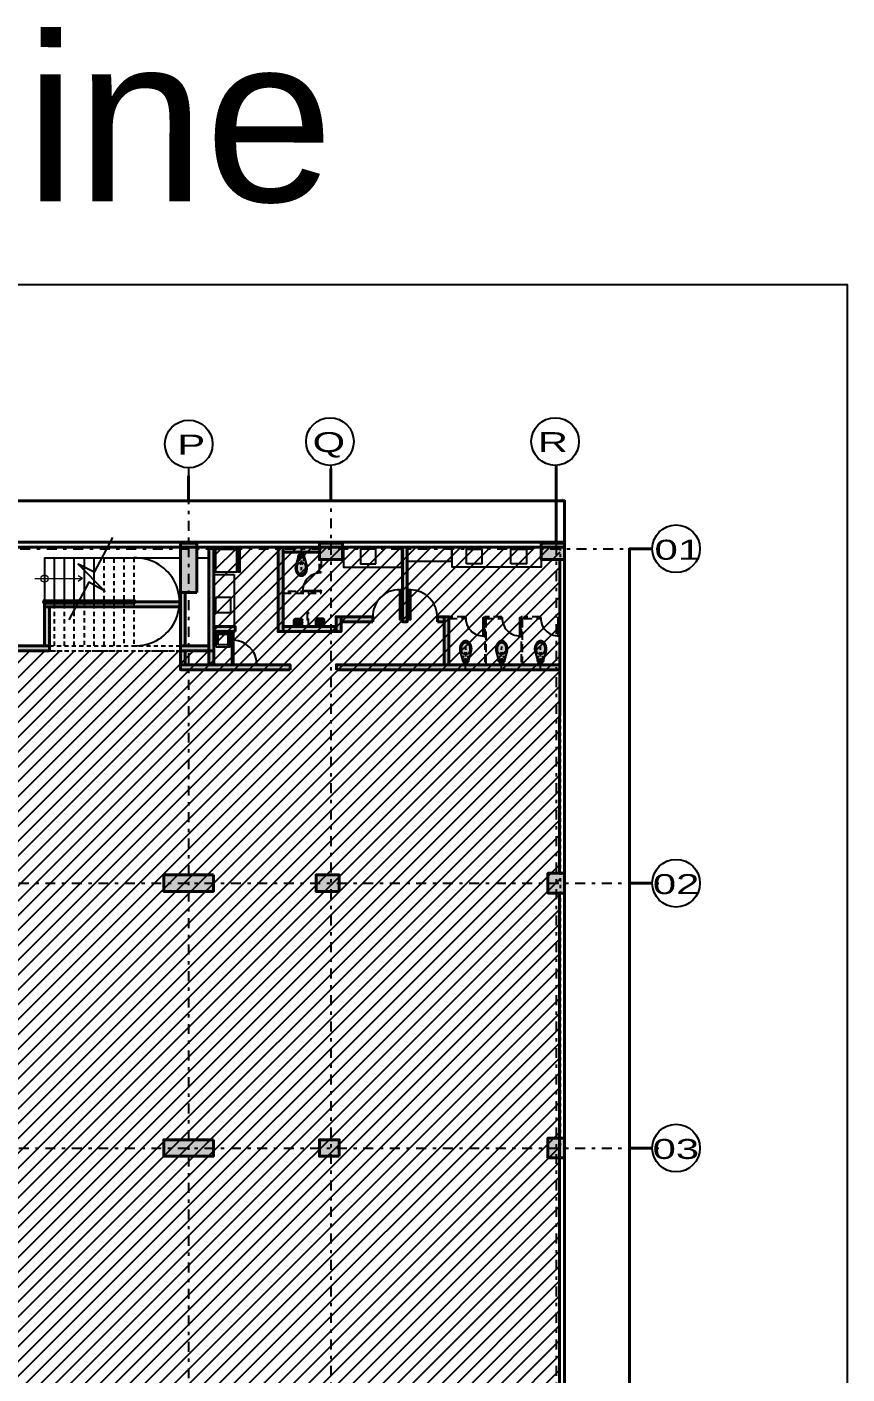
# Model space of a CAD drawing. Header units: millimetres. Extents: x 3781 to 4924, y 1639 to 1721.
# Drawn here: x 3922.74 to 3947.5, y 1679.48 to 1720.17 of the extents above; entities that cross this region are included whole.
import ezdxf
from ezdxf.enums import TextEntityAlignment as Align

# ---------------------------------------------------------------- set-up
doc = ezdxf.new("R2010")
doc.units = ezdxf.units.MM
for name, pattern in [('CENTER', [0.7, 0.3, -0.2, 0, -0.2]), ('DASHED2', [9.525, 6.35, -3.175]), ('HIDDEN', [0.375, 0.25, -0.125]), ('HIDDEN2', [0.1875, 0.125, -0.0625])]:
    doc.linetypes.add(name, pattern=pattern)
doc.layers.get('Defpoints').update_dxf_attribs({"color": 255})
doc.layers.add('-auxiliar', color=190, linetype='Continuous', plot=False)
for name, color, linetype in [('1amobla', 2, 'Continuous'), ('_ACHU3', 253, 'Continuous'), ('_ACHU5', 255, 'Continuous'), ('A-HATCH CONCRETO', 8, 'Continuous'), ('AMOBLAMIENTO', 1, 'Continuous'), ('AREA PARQUEO', 51, 'Continuous'), ('EJE-ESTRUCTURA', 1, 'CENTER'), ('HACHTCOLUMNA', 250, 'Continuous'), ('JCA_COTAS', 1, 'Continuous'), ('JCA_HATCH 254', 252, 'Continuous'), ('JCA_PROYECCIONES', 1, 'HIDDEN2'), ('JCA_TEXTO1', 2, 'Continuous'), ('JCA_TEXTO2', 3, 'Continuous'), ('LINEA-1', 1, 'Continuous'), ('MUEBLE', 1, 'Continuous'), ('PLO_CORONA', 1, 'Continuous'), ('PROYECCION', 1, 'DASHED2')]:
    doc.layers.add(name, color=color, linetype=linetype)
for name, color, linetype, lineweight in [('COTA', 1, 'Continuous', 25), ('Estructura', 6, 'Continuous', 40), ('Muro', 4, 'Continuous', 40), ('TEXTOS', 7, 'Continuous', 20), ('Vidrio', 2, 'Continuous', 30)]:
    doc.layers.add(name, color=color, linetype=linetype, lineweight=lineweight)
doc.styles.add('ROMAN', font='ROMANS', dxfattribs={"width": 1.2})
doc.styles.add('ROMANS', font='arial.ttf', dxfattribs={"width": 0.7})
doc.styles.get("Standard").update_dxf_attribs({"font": 'arial.ttf'})
doc.styles.add('style2', font='arial.ttf', dxfattribs={"width": 1.5})
doc.dimstyles.new('1-10', dxfattribs={"dimscale": 10, "dimtxt": 0.0037, "dimasz": 0.001, "dimexe": 0.0018, "dimexo": 0.0018, "dimgap": 0.0005, "dimtad": 1, "dimzin": 4, "dimdsep": 46, "dimtxsty": 'ROMANS', "dimblk": 'ARCHTICK', "dimcen": 0.003, "dimdle": 0.0015, "dimclrd": 1, "dimclre": 1, "dimclrt": 4, "dimadec": 0, "dimazin": 0, "dimtfac": 1, "dimtix": 1, "dimtmove": 2, "dimatfit": 3, "dimldrblk": 'flecha', "dimfxl": 1, "dimtolj": 1, "dimtzin": 4, "dimarcsym": 0})

# ---------------------------------------------------------------- blocks, each defined once
blk = doc.blocks.new('P8P1P161')
at = {"layer": '_ACHU5'}
h = blk.add_hatch(color=256, dxfattribs=at)
h.dxf.hatch_style = 1
h.paths.add_polyline_path([(-0.13, 0), (0.13, 0), (0.13, -0.08), (-0.13, -0.08)])
h.paths.add_polyline_path([(-0.006, -0.064, 1), (0.006, -0.064, 1)], flags=16)
h.paths.add_polyline_path([(-0.13, -0.08), (0.13, -0.08), (0.13, -0.123, 0.414214), (0.1, -0.093), (-0.1, -0.093, 0.414214), (-0.13, -0.123)])
h.paths.add_polyline_path([(-0.1, -0.093), (0.1, -0.093, -0.414214), (0.13, -0.123), (0.13, -0.19, -0.414214), (0.08, -0.24), (-0.08, -0.24, -0.414214), (-0.13, -0.19), (-0.13, -0.123, -0.414214)])
h.paths.add_polyline_path([(-0.1, -0.101, 0.414214), (-0.115, -0.116), (-0.115, -0.183, 0.414214), (-0.08, -0.218), (0.08, -0.218, 0.414214), (0.115, -0.183), (0.115, -0.116, 0.414214), (0.1, -0.101)], flags=16)
h.paths.add_polyline_path([(-0.024, -0.114), (-0.024, -0.13), (-0.016, -0.13), (-0.016, -0.114)], flags=0)
h.paths.add_polyline_path([(-0.004, -0.114), (-0.004, -0.13), (0.004, -0.13), (0.004, -0.114)], flags=0)
h.paths.add_polyline_path([(0.016, -0.114), (0.016, -0.13), (0.024, -0.13), (0.024, -0.114)], flags=0)
h.paths.add_polyline_path([(-0.115, -0.116, -0.414214), (-0.1, -0.101), (0.1, -0.101, -0.414214), (0.115, -0.116), (0.115, -0.183, -0.414214), (0.08, -0.218), (-0.08, -0.218, -0.414214), (-0.115, -0.183)], flags=0)
h = blk.add_hatch(color=256, dxfattribs=at)
h.dxf.hatch_style = 1
h.paths.add_polyline_path([(-0.115, -0.116), (-0.115, -0.183, 0.414214), (-0.08, -0.218), (0.08, -0.218, 0.414214), (0.115, -0.183), (0.115, -0.116, 0.414214), (0.1, -0.101), (-0.1, -0.101, 0.414214)])
h.paths.add_polyline_path([(0.024, -0.13), (0.016, -0.13), (0.016, -0.114), (0.024, -0.114)], flags=16)
h.paths.add_polyline_path([(0.004, -0.13), (-0.004, -0.13), (-0.004, -0.114), (0.004, -0.114)], flags=16)
h.paths.add_polyline_path([(-0.016, -0.13), (-0.024, -0.13), (-0.024, -0.114), (-0.016, -0.114)], flags=16)
for p, q in [((-0.13, 0), (0.13, 0)), ((-0.13, 0), (-0.13, -0.123)), ((0.13, 0), (0.13, -0.123)), ((-0.13, -0.123), (-0.13, -0.19)), ((-0.115, -0.116), (-0.115, -0.183)), ((-0.1, -0.093), (0.1, -0.093)), ((-0.1, -0.101), (0.1, -0.101)), ((-0.08, -0.218), (0.08, -0.218)), ((-0.08, -0.24), (0.08, -0.24)), ((-0.024, -0.13), (-0.024, -0.114)), ((-0.024, -0.114), (-0.016, -0.114)), ((-0.016, -0.13), (-0.024, -0.13)), ((-0.016, -0.114), (-0.016, -0.13)), ((-0.004, -0.114), (0.004, -0.114)), ((-0.004, -0.13), (-0.004, -0.114)), ((0.004, -0.13), (-0.004, -0.13)), ((0.004, -0.114), (0.004, -0.13)), ((0.016, -0.13), (0.016, -0.114)), ((0.016, -0.114), (0.024, -0.114)), ((0.024, -0.13), (0.016, -0.13)), ((0.024, -0.114), (0.024, -0.13)), ((0.115, -0.116), (0.115, -0.183)), ((0.13, -0.123), (0.13, -0.19))]:
    blk.add_line(p, q)
blk.add_circle((0, -0.064), 0.00632)
for centre, radius, start, end in [((-0.1, -0.123), 0.03, 90, 180), ((-0.08, -0.19), 0.05, 180, 270), ((-0.1, -0.116), 0.0149, 90, 180), ((-0.08, -0.183), 0.0349, 180, 270), ((0.08, -0.183), 0.0349, 270, 0), ((0.08, -0.19), 0.05, 270, 0), ((0.1, -0.123), 0.03, 0, 90), ((0.1, -0.116), 0.0149, 0, 90)]:
    blk.add_arc(centre, radius, start, end)
at = {"style": 'ROMAN', "width": 1.2}
for tag, flags, p in [('CODIN', 3, (0.018, -0.647)), ('CODIN0', 1, (-0.032, -0.975))]:
    blk.add_attdef(tag, text='', height=0.21, dxfattribs=dict(at, flags=flags)).set_placement(p, align=Align.MIDDLE)
blk = doc.blocks.new('_ArchTick')
at = {"color": 0, "linetype": 'ByBlock', "const_width": 0.15}
blk.add_lwpolyline([(-0.5, -0.5), (0.5, 0.5)], dxfattribs=at)
blk = doc.blocks.new('*D35')
at = {"layer": 'Defpoints', "color": 0, "transparency": 16777216}
for p in [(-49.604, -6656.351), (-49.604, -6657.624), (-49.354, -6657.624)]:
    blk.add_point(p, dxfattribs=at)
at = {"layer": 'JCA_COTAS', "color": 1, "lineweight": -2, "transparency": 16777216}
for p, q in [((-49.339, -6656.351), (-49.619, -6656.351)), ((-49.604, -6657.606), (-49.604, -6656.333)), ((-49.354, -6657.606), (-49.354, -6656.333))]:
    blk.add_line(p, q, dxfattribs=at)
at = {"layer": 'JCA_COTAS', "color": 1, "lineweight": -2, "transparency": 16777216, "xscale": 0.01, "yscale": 0.01, "zscale": 0.01, "rotation": 180}
blk.add_blockref('_ArchTick', (-49.604, -6656.351), dxfattribs=at)
at = {"layer": 'JCA_COTAS', "color": 1, "lineweight": -2, "transparency": 16777216, "xscale": 0.01, "yscale": 0.01, "zscale": 0.01}
blk.add_blockref('_ArchTick', (-49.354, -6656.351), dxfattribs=at)
at = {"layer": 'JCA_COTAS', "color": 4, "transparency": 16777216, "insert": (-49.434, -6656.308), "char_height": 0.037, "attachment_point": 5, "style": 'ROMANS'}
blk.add_mtext('\\A1;.25', dxfattribs=at)
blk = doc.blocks.new('flecha')
at = {"layer": '_ACHU3', "linetype": 'Continuous', "lineweight": 0}
h = blk.add_hatch(color=255, dxfattribs=at)
h.dxf.hatch_style = 1
h.paths.add_polyline_path([(0, 0), (2.4, 0.4), (2.4, 0), (4, 0), (4, 0), (2.4, 0), (2.4, -0.4)])
at = {"layer": '_ACHU3', "linetype": 'Continuous', "lineweight": 0, "flags": 128}
blk.add_lwpolyline([(0, 0), (2.4, 0.4), (2.4, 0), (2.4, 0), (4, 0), (4, 0), (2.4, 0), (2.4, -0.4), (0, 0)], dxfattribs=at)
blk = doc.blocks.new('*D36')
at = {"layer": 'Defpoints', "color": 0, "transparency": 16777216}
for p in [(-46.702, -6657.799), (-47.386, -6667.899), (-46.702, -6667.899)]:
    blk.add_point(p, dxfattribs=at)
at = {"layer": 'JCA_COTAS', "color": 1, "lineweight": -2, "transparency": 16777216}
for p, q in [((-46.72, -6657.799), (-47.404, -6657.799)), ((-47.386, -6657.784), (-47.386, -6667.914)), ((-46.72, -6667.899), (-47.404, -6667.899))]:
    blk.add_line(p, q, dxfattribs=at)
at = {"layer": 'JCA_COTAS', "color": 1, "lineweight": -2, "transparency": 16777216, "xscale": 0.01, "yscale": 0.01, "zscale": 0.01}
for p, rotation in [((-47.386, -6657.799), 90), ((-47.386, -6667.899), 270)]:
    blk.add_blockref('_ArchTick', p, dxfattribs=dict(at, rotation=rotation))
at = {"layer": 'JCA_COTAS', "color": 4, "transparency": 16777216, "insert": (-47.41, -6662.849), "char_height": 0.037, "attachment_point": 5, "rotation": 90, "style": 'ROMANS'}
blk.add_mtext('\\A1;10.10', dxfattribs=at)
blk = doc.blocks.new('*D37')
at = {"layer": 'Defpoints', "color": 0, "transparency": 16777216}
for p in [(-46.702, -6667.899), (-47.386, -6675.899), (-46.702, -6675.899)]:
    blk.add_point(p, dxfattribs=at)
at = {"layer": 'JCA_COTAS', "color": 1, "lineweight": -2, "transparency": 16777216}
for p, q in [((-46.72, -6667.899), (-47.404, -6667.899)), ((-47.386, -6667.884), (-47.386, -6675.914)), ((-46.72, -6675.899), (-47.404, -6675.899))]:
    blk.add_line(p, q, dxfattribs=at)
at = {"layer": 'JCA_COTAS', "color": 1, "lineweight": -2, "transparency": 16777216, "xscale": 0.01, "yscale": 0.01, "zscale": 0.01}
for p, rotation in [((-47.386, -6667.899), 90), ((-47.386, -6675.899), 270)]:
    blk.add_blockref('_ArchTick', p, dxfattribs=dict(at, rotation=rotation))
at = {"layer": 'JCA_COTAS', "color": 4, "transparency": 16777216, "insert": (-47.41, -6671.899), "char_height": 0.037, "attachment_point": 5, "rotation": 90, "style": 'ROMANS'}
blk.add_mtext('\\A1;8.00', dxfattribs=at)
blk = doc.blocks.new('*D38')
at = {"layer": 'Defpoints', "color": 0, "transparency": 16777216}
for p in [(-46.702, -6675.899), (-47.386, -6685.999), (-46.702, -6685.999)]:
    blk.add_point(p, dxfattribs=at)
at = {"layer": 'JCA_COTAS', "color": 1, "lineweight": -2, "transparency": 16777216}
for p, q in [((-46.72, -6675.899), (-47.404, -6675.899)), ((-47.386, -6675.884), (-47.386, -6686.014)), ((-46.72, -6685.999), (-47.404, -6685.999))]:
    blk.add_line(p, q, dxfattribs=at)
at = {"layer": 'JCA_COTAS', "color": 1, "lineweight": -2, "transparency": 16777216, "xscale": 0.01, "yscale": 0.01, "zscale": 0.01}
for p, rotation in [((-47.386, -6675.899), 90), ((-47.386, -6685.999), 270)]:
    blk.add_blockref('_ArchTick', p, dxfattribs=dict(at, rotation=rotation))
at = {"layer": 'JCA_COTAS', "color": 4, "transparency": 16777216, "insert": (-47.41, -6680.949), "char_height": 0.037, "attachment_point": 5, "rotation": 90, "style": 'ROMANS'}
blk.add_mtext('\\A1;10.10', dxfattribs=at)
blk = doc.blocks.new('*D45')
at = {"layer": 'Defpoints', "color": 0, "transparency": 16777216}
for p in [(-68.2, -6655.579), (-60.702, -6655.579), (-60.702, -6656.351)]:
    blk.add_point(p, dxfattribs=at)
at = {"layer": 'JCA_COTAS', "color": 1, "lineweight": -2, "transparency": 16777216}
for p, q in [((-68.2, -6655.597), (-68.2, -6656.369)), ((-60.702, -6655.597), (-60.702, -6656.369)), ((-68.215, -6656.351), (-60.687, -6656.351))]:
    blk.add_line(p, q, dxfattribs=at)
at = {"layer": 'JCA_COTAS', "color": 1, "lineweight": -2, "transparency": 16777216, "xscale": 0.01, "yscale": 0.01, "zscale": 0.01, "rotation": 180}
blk.add_blockref('_ArchTick', (-68.2, -6656.351), dxfattribs=at)
at = {"layer": 'JCA_COTAS', "color": 1, "lineweight": -2, "transparency": 16777216, "xscale": 0.01, "yscale": 0.01, "zscale": 0.01}
blk.add_blockref('_ArchTick', (-60.702, -6656.351), dxfattribs=at)
at = {"layer": 'JCA_COTAS', "color": 4, "transparency": 16777216, "insert": (-64.451, -6656.327), "char_height": 0.037, "attachment_point": 5, "style": 'ROMANS'}
blk.add_mtext('\\A1;7.50', dxfattribs=at)
blk = doc.blocks.new('*D48')
at = {"layer": 'Defpoints', "color": 0, "transparency": 16777216}
for p in [(-56.404, -6655.354), (-60.702, -6655.579), (-60.702, -6656.351)]:
    blk.add_point(p, dxfattribs=at)
at = {"layer": 'JCA_COTAS', "color": 1, "lineweight": -2, "transparency": 16777216}
for p, q in [((-56.404, -6655.372), (-56.404, -6656.369)), ((-60.702, -6655.597), (-60.702, -6656.369)), ((-56.389, -6656.351), (-60.717, -6656.351))]:
    blk.add_line(p, q, dxfattribs=at)
at = {"layer": 'JCA_COTAS', "color": 1, "lineweight": -2, "transparency": 16777216, "xscale": 0.01, "yscale": 0.01, "zscale": 0.01, "rotation": 180}
blk.add_blockref('_ArchTick', (-60.702, -6656.351), dxfattribs=at)
at = {"layer": 'JCA_COTAS', "color": 1, "lineweight": -2, "transparency": 16777216, "xscale": 0.01, "yscale": 0.01, "zscale": 0.01}
blk.add_blockref('_ArchTick', (-56.404, -6656.351), dxfattribs=at)
at = {"layer": 'JCA_COTAS', "color": 4, "transparency": 16777216, "insert": (-58.553, -6656.327), "char_height": 0.037, "attachment_point": 5, "style": 'ROMANS'}
blk.add_mtext('\\A1;4.30', dxfattribs=at)
blk = doc.blocks.new('*D49')
at = {"layer": 'Defpoints', "color": 0, "transparency": 16777216}
for p in [(-56.404, -6655.354), (-49.604, -6655.279), (-49.604, -6656.351)]:
    blk.add_point(p, dxfattribs=at)
at = {"layer": 'JCA_COTAS', "color": 1, "lineweight": -2, "transparency": 16777216}
for p, q in [((-56.404, -6655.372), (-56.404, -6656.369)), ((-49.604, -6655.297), (-49.604, -6656.369)), ((-56.419, -6656.351), (-49.589, -6656.351))]:
    blk.add_line(p, q, dxfattribs=at)
at = {"layer": 'JCA_COTAS', "color": 1, "lineweight": -2, "transparency": 16777216, "xscale": 0.01, "yscale": 0.01, "zscale": 0.01, "rotation": 180}
blk.add_blockref('_ArchTick', (-56.404, -6656.351), dxfattribs=at)
at = {"layer": 'JCA_COTAS', "color": 1, "lineweight": -2, "transparency": 16777216, "xscale": 0.01, "yscale": 0.01, "zscale": 0.01}
blk.add_blockref('_ArchTick', (-49.604, -6656.351), dxfattribs=at)
at = {"layer": 'JCA_COTAS', "color": 4, "transparency": 16777216, "insert": (-53.004, -6656.327), "char_height": 0.037, "attachment_point": 5, "style": 'ROMANS'}
blk.add_mtext('\\A1;6.80', dxfattribs=at)
blk = doc.blocks.new('PUERTA BAÑOS')
at = {"layer": 'AMOBLAMIENTO'}
h = blk.add_hatch(color=255, dxfattribs=at)
edge = h.paths.add_edge_path()
edge.add_line((-0.008, 0.002), (-0.008, -0.628))
edge.add_arc((-0.013, -0.628), 0.005, -90, 0, ccw=False)
edge.add_line((-0.013, -0.633), (-0.033, -0.633))
edge.add_arc((-0.033, -0.628), 0.005, 180, 270, ccw=False)
edge.add_line((-0.038, -0.628), (-0.038, -0.003))
edge.add_arc((-0.032, -0.003), 0.005, 90, 180, ccw=False)
edge.add_line((-0.033, 0.002), (-0.008, 0.002))
for p, q in [((0, 0), (-0.005, 0)), ((0, -0.06), (0, 0)), ((-0.03, -0.005), (-0.03, -0.02)), ((-0.005, 0), (-0.025, 0)), ((-0.025, -0.025), (-0.005, -0.025)), ((-0.005, -0.025), (-0.005, 0)), ((-0.005, 0), (-0.005, -0.06)), ((-0.005, -0.06), (0, -0.06))]:
    blk.add_line(p, q, dxfattribs=at)
blk.add_lwpolyline([(-0.008, 0.002), (-0.008, -0.628, -0.414214), (-0.013, -0.633), (-0.033, -0.633, -0.414214), (-0.038, -0.628), (-0.038, -0.003, -0.414214), (-0.033, 0.002)], format="xyb", close=True, dxfattribs=at)
blk.add_circle((-0.022, -0.013), 0.0025, dxfattribs=at)
at = {"layer": 'AMOBLAMIENTO', "ltscale": 0.1}
blk.add_arc((-0.034, -0.026), 0.607, 177.5483, 270.1437, dxfattribs=at)
at = {"layer": 'AMOBLAMIENTO'}
for centre, start, end in [((-0.025, -0.005), 90, 180), ((-0.025, -0.02), 180, 270)]:
    blk.add_arc(centre, 0.005, start, end, dxfattribs=at)
blk = doc.blocks.new('INODORO')
at = {"layer": 'AMOBLAMIENTO'}
h = blk.add_hatch(color=255, dxfattribs=at)
edge = h.paths.add_edge_path()
edge.add_line((0.167, 0.387), (0.084, 0.101))
edge.add_arc((0.017, 0.12), 0.07, 270, 344.6419, ccw=False)
edge.add_line((0.017, 0.05), (-0.017, 0.05))
edge.add_arc((-0.017, 0.12), 0.07, 195.3581, 270, ccw=False)
edge.add_line((-0.084, 0.101), (-0.167, 0.387))
edge.add_arc((0.145, 0.478), 0.325, 180, 196.1845, ccw=False)
edge.add_arc((0.145, 0.478), 0.325, 162.8824, 180, ccw=False)
edge.add_arc((0.074, 0.5), 0.25, 143.3684, 162.8824, ccw=False)
edge.add_arc((0.029, 0.533), 0.194, 119.122, 143.3684, ccw=False)
edge.add_arc((0, 0.584), 0.136, 90, 119.122, ccw=False)
edge.add_arc((0, 0.584), 0.136, 60.878, 90, ccw=False)
edge.add_arc((-0.029, 0.533), 0.194, 36.6316, 60.878, ccw=False)
edge.add_arc((-0.074, 0.5), 0.25, 17.1176, 36.6316, ccw=False)
edge.add_arc((-0.145, 0.478), 0.325, 0, 17.1176, ccw=False)
edge.add_arc((-0.145, 0.478), 0.325, 343.8155, 360, ccw=False)
blk.add_hatch(color=255, dxfattribs=at).paths.add_polyline_path([(0.025, 0.05), (-0.025, 0.05), (-0.025, 0), (0.025, 0)])
at = {"layer": 'AMOBLAMIENTO', "extrusion": (-1.55665e-06, -4.47371e-06, 1)}
for p, q in [((0.103, 0.17, 13.502), (-0.103, 0.17, 13.502)), ((-0.024, 0.164, 13.502), (-0.101, 0.164, 13.502)), ((-0.051, 0.24, 13.502), (-0.089, 0.24, 13.502)), ((-0.07, 0.221, 13.502), (-0.07, 0.259, 13.502)), ((0.101, 0.164, 13.502), (0.024, 0.164, 13.502)), ((0.051, 0.24, 13.502), (0.089, 0.24, 13.502)), ((0.07, 0.221, 13.502), (0.07, 0.259, 13.502))]:
    blk.add_line(p, q, dxfattribs=at)
at = {"layer": 'AMOBLAMIENTO', "extrusion": (-1.55665e-06, -4.47371e-06, 1), "elevation": 13.502, "flags": 128}
for points in [[(0.167, 0.387), (0.084, 0.101, -0.016701), (0.083, 0.097, -0.022806), (0.08, 0.091, -0.021821), (0.078, 0.086, -0.034751), (0.072, 0.078, -0.036571), (0.065, 0.07, -0.043988), (0.056, 0.062, -0.052185), (0.043, 0.055, -0.082496), (0.021, 0.05, -0.014668), (0.017, 0.05), (-0.017, 0.05, -0.083909), (-0.04, 0.054, -0.098699), (-0.063, 0.068, -0.082496), (-0.078, 0.086, -0.052185), (-0.083, 0.099, -0.009147), (-0.084, 0.101), (-0.167, 0.387, -0.038438), (-0.177, 0.436, -0.03221), (-0.18, 0.478, -0.004356), (-0.18, 0.484, -0.034754), (-0.176, 0.528, -0.021818), (-0.17, 0.556, -0.013779), (-0.166, 0.573, -0.009024), (-0.163, 0.582, -0.022804), (-0.154, 0.603, -0.021821), (-0.144, 0.623, -0.031515), (-0.127, 0.649, -0.003233), (-0.126, 0.651, -0.036571), (-0.107, 0.672, -0.043988), (-0.081, 0.694, -0.02205), (-0.066, 0.703, -0.030103), (-0.051, 0.71, -0.082496), (-0.008, 0.72, -0.014666), (0, 0.72, -0.083908), (0.045, 0.712, -0.043384), (0.066, 0.703, -0.055079), (0.101, 0.678, -0.050815), (0.127, 0.649, -0.03155), (0.144, 0.623, -0.052186), (0.165, 0.575, -0.001468), (0.166, 0.573, -0.042516), (0.177, 0.52, -0.03221), (0.18, 0.478, -0.004357), (0.18, 0.472, -0.034752), (0.176, 0.427, -0.02182), (0.17, 0.4, -0.009707), (0.167, 0.387)], [(0, 0.67, 0.014666), (-0.005, 0.67, 0.082496), (-0.032, 0.664, 0.044795), (-0.046, 0.657, 0.007375), (-0.05, 0.654, 0.043988), (-0.07, 0.638, 0.036571), (-0.084, 0.621, 0.018877), (-0.091, 0.612, 0.015864), (-0.098, 0.601, 0.021821), (-0.106, 0.584, 0.022804), (-0.114, 0.566, 0.01791), (-0.118, 0.551, 0.004894), (-0.12, 0.545, 0.021818), (-0.125, 0.52, 0.034754), (-0.128, 0.478, 0.004356), (-0.129, 0.472, 0.03221), (-0.126, 0.434, 0.03362), (-0.118, 0.394, 0.010353), (-0.116, 0.385, 0.008488), (-0.113, 0.378)], [(0.113, 0.378, 0.000935), (0.114, 0.379, 0.017908), (0.118, 0.394, 0.004894), (0.12, 0.399, 0.02182), (0.125, 0.425, 0.034752), (0.129, 0.467, 0.004357), (0.129, 0.472, 0.03221), (0.126, 0.511, 0.033619), (0.118, 0.551, 0.010353), (0.116, 0.56, 0.052186), (0.098, 0.601, 0.015899), (0.091, 0.612, 0.066511), (0.065, 0.642, 0.040373), (0.046, 0.657, 0.058094), (0.028, 0.665, 0.083908), (0, 0.67)]]:
    blk.add_lwpolyline(points, format="xyb", dxfattribs=at)
at = {"layer": 'AMOBLAMIENTO', "linetype": 'HIDDEN', "ltscale": 0.25, "extrusion": (-1.55665e-06, -4.47371e-06, 1), "elevation": 13.502}
for points in [[(0, -0.15), (0, 0.72)], [(-0.12, 0.12), (0.12, 0.12)]]:
    blk.add_lwpolyline(points, dxfattribs=at)
at = {"layer": 'AMOBLAMIENTO', "extrusion": (-1.55665e-06, -4.47371e-06, 1), "elevation": 13.502}
blk.add_lwpolyline([(0.025, 0.05), (-0.025, 0.05), (-0.025, 0), (0.025, 0)], close=True, dxfattribs=at)
at = {"layer": 'AMOBLAMIENTO', "extrusion": (-1.55665e-06, -4.47371e-06, 1)}
for major_axis, start_param, end_param in [((0.121, -0.042), 3.962815, 6.131668), ((0.0863, -0.03), 4.528683, 5.5658)]:
    blk.add_ellipse((0, 0.438, 13.502), major_axis=major_axis, ratio=1, start_param=start_param, end_param=end_param, dxfattribs=at)
for centre, major_axis in [((-0.07, 0.24, 13.502), (0.00567, -0.00197)), ((0, 0.12, 13.502), (0.0472, -0.0164)), ((0, 0.12, 13.502), (0.0425, -0.0148)), ((0, 0.12, 13.502), (0.0331, -0.0115)), ((0.07, 0.24, 13.502), (0.00567, -0.00197))]:
    blk.add_ellipse(centre, major_axis=major_axis, ratio=1, dxfattribs=at)
blk = doc.blocks.new('estructura etapa 3')
at = {"layer": 'HACHTCOLUMNA'}
h = blk.add_hatch(color=256, dxfattribs=at)
h.paths.add_polyline_path([(-91.651, -6658.124), (-91.651, -6657.624), (-92.35, -6657.624), (-92.35, -6658.124)])
h.paths.add_polyline_path([(-49.354, -6658.124), (-49.354, -6657.624), (-50.055, -6657.624), (-50.055, -6658.124)])
h.paths.add_polyline_path([(-56.053, -6658.124), (-56.053, -6657.624), (-56.753, -6657.624), (-56.753, -6658.124)])
h.paths.add_polyline_path([(-76.45, -6659.124), (-76.95, -6659.124), (-76.95, -6657.624), (-76.45, -6657.624)])
h.paths.add_polyline_path([(-83.95, -6659.124), (-84.45, -6659.124), (-84.45, -6657.624), (-83.95, -6657.624)])
h.paths.add_polyline_path([(-60.452, -6659.124), (-60.952, -6659.124), (-60.952, -6657.624), (-60.452, -6657.624)])
h.paths.add_polyline_path([(-67.95, -6659.124), (-68.45, -6659.124), (-68.45, -6657.624), (-67.95, -6657.624)])
h.paths.add_polyline_path([(-91.85, -6668.199), (-91.851, -6667.599), (-92.35, -6667.599), (-92.349, -6668.199)])
h.paths.add_polyline_path([(-49.354, -6668.199), (-49.354, -6667.599), (-49.854, -6667.599), (-49.854, -6668.199)])
h.paths.add_polyline_path([(-56.154, -6668.149), (-56.154, -6667.649), (-56.854, -6667.649), (-56.854, -6668.149)])
h.paths.add_polyline_path([(-59.952, -6667.649), (-59.952, -6668.149), (-61.452, -6668.149), (-61.452, -6667.649)])
h.paths.add_polyline_path([(-75.95, -6667.649), (-75.95, -6668.149), (-77.45, -6668.149), (-77.45, -6667.649)])
h.paths.add_polyline_path([(-68.95, -6667.649), (-68.95, -6668.149), (-67.45, -6668.149), (-67.45, -6667.649)])
h.paths.add_polyline_path([(-84.95, -6667.649), (-84.95, -6668.149), (-83.45, -6668.149), (-83.45, -6667.649)])
h.paths.add_polyline_path([(-91.85, -6676.199), (-91.85, -6675.599), (-92.349, -6675.599), (-92.349, -6676.199)])
h.paths.add_polyline_path([(-49.354, -6676.199), (-49.354, -6675.599), (-49.854, -6675.599), (-49.854, -6676.199)])
h.paths.add_polyline_path([(-56.154, -6676.149), (-56.154, -6675.649), (-56.754, -6675.649), (-56.754, -6676.149)])
h.paths.add_polyline_path([(-59.952, -6675.649), (-59.952, -6676.149), (-61.452, -6676.149), (-61.452, -6675.649)])
h.paths.add_polyline_path([(-75.95, -6675.649), (-75.95, -6676.149), (-77.45, -6676.149), (-77.45, -6675.649)])
h.paths.add_polyline_path([(-68.95, -6675.649), (-68.95, -6676.149), (-67.45, -6676.149), (-67.45, -6675.649)])
h.paths.add_polyline_path([(-84.95, -6675.649), (-84.95, -6676.149), (-83.45, -6676.149), (-83.45, -6675.649)])
h.paths.add_polyline_path([(-91.847, -6686.299), (-91.851, -6685.699), (-92.35, -6685.699), (-92.346, -6686.299)])
h.paths.add_polyline_path([(-49.354, -6686.299), (-49.354, -6685.699), (-49.854, -6685.699), (-49.854, -6686.299)])
h.paths.add_polyline_path([(-56.154, -6686.249), (-56.154, -6685.749), (-56.754, -6685.749), (-56.754, -6686.249)])
h.paths.add_polyline_path([(-59.952, -6685.749), (-59.952, -6686.249), (-61.452, -6686.249), (-61.452, -6685.749)])
h.paths.add_polyline_path([(-75.95, -6685.749), (-75.95, -6686.249), (-77.45, -6686.249), (-77.45, -6685.749)])
h.paths.add_polyline_path([(-68.95, -6685.749), (-68.95, -6686.249), (-67.45, -6686.249), (-67.45, -6685.749)])
h.paths.add_polyline_path([(-84.95, -6685.749), (-84.95, -6686.249), (-83.45, -6686.249), (-83.45, -6685.749)])
h.paths.add_polyline_path([(-49.353, -6694.294), (-49.354, -6693.699), (-49.855, -6693.699), (-49.854, -6694.294)])
h.paths.add_polyline_path([(-56.054, -6694.249), (-56.054, -6693.749), (-56.753, -6693.749), (-56.753, -6694.249)])
h.paths.add_polyline_path([(-91.651, -6694.249), (-91.651, -6693.749), (-92.35, -6693.749), (-92.35, -6694.249)])
h.paths.add_polyline_path([(-59.952, -6693.749), (-59.952, -6694.249), (-61.452, -6694.249), (-61.452, -6693.749)])
h.paths.add_polyline_path([(-75.95, -6693.749), (-75.95, -6694.249), (-77.45, -6694.249), (-77.45, -6693.749)])
h.paths.add_polyline_path([(-68.95, -6693.749), (-68.95, -6694.249), (-67.45, -6694.249), (-67.45, -6693.749)])
h.paths.add_polyline_path([(-84.95, -6693.749), (-84.95, -6694.249), (-83.45, -6694.249), (-83.45, -6693.749)])
h.paths.add_polyline_path([(-49.358, -6703.974), (-49.353, -6703.374), (-49.854, -6703.374), (-49.859, -6703.974)])
h.paths.add_polyline_path([(-56.054, -6703.924), (-56.054, -6703.424), (-56.753, -6703.424), (-56.753, -6703.924)])
h.paths.add_polyline_path([(-67.95, -6704.924), (-67.95, -6703.424), (-68.45, -6703.424), (-68.45, -6704.924)])
h.paths.add_polyline_path([(-91.651, -6703.924), (-91.651, -6703.424), (-92.35, -6703.424), (-92.35, -6703.924)])
h.paths.add_polyline_path([(-61.847, -6703.424), (-60.347, -6703.424), (-60.347, -6703.924), (-61.847, -6703.924)])
h.paths.add_polyline_path([(-83.95, -6704.924), (-83.95, -6703.424), (-84.45, -6703.424), (-84.45, -6704.924)])
h.paths.add_polyline_path([(-76.45, -6704.924), (-76.45, -6703.424), (-76.95, -6703.424), (-76.95, -6704.924)])
h.paths.add_polyline_path([(-49.354, -6711.949), (-49.354, -6711.449), (-50.054, -6711.449), (-50.054, -6711.949)])
h.paths.add_polyline_path([(-55.954, -6711.949), (-55.954, -6711.449), (-56.654, -6711.449), (-56.654, -6711.949)])
h.paths.add_polyline_path([(-91.65, -6711.949), (-91.65, -6711.449), (-92.35, -6711.449), (-92.35, -6711.949)])
h.paths.add_polyline_path([(-60.952, -6711.949), (-60.952, -6709.549), (-60.452, -6709.549), (-60.452, -6711.949)])
h.paths.add_polyline_path([(-68.45, -6709.549), (-68.45, -6711.949), (-67.95, -6711.949), (-67.95, -6709.549)])
h.paths.add_polyline_path([(-76.95, -6709.549), (-76.95, -6711.949), (-76.45, -6711.949), (-76.45, -6709.549)])
h.paths.add_polyline_path([(-83.95, -6709.549), (-83.95, -6711.949), (-84.45, -6711.949), (-84.45, -6709.549)])
at = {"layer": 'EJE-ESTRUCTURA'}
for p, q in [((-60.702, -6655.354), (-60.702, -6714.914)), ((-60.702, -6655.354), (-60.702, -6714.914)), ((-56.404, -6655.279), (-56.404, -6714.839)), ((-49.604, -6655.279), (-49.604, -6714.839)), ((-92.986, -6657.799), (-46.502, -6657.799)), ((-93.028, -6667.899), (-46.502, -6667.899)), ((-93.028, -6675.899), (-46.502, -6675.899))]:
    blk.add_line(p, q, dxfattribs=at)
at = {"layer": 'Estructura'}
for points in [[(-60.452, -6659.124), (-60.952, -6659.124), (-60.952, -6657.624), (-60.452, -6657.624)], [(-56.053, -6658.124), (-56.053, -6657.624), (-56.753, -6657.624), (-56.753, -6658.124)], [(-49.354, -6658.124), (-49.354, -6657.624), (-50.055, -6657.624), (-50.055, -6658.124)], [(-59.952, -6667.649), (-59.952, -6668.149), (-61.452, -6668.149), (-61.452, -6667.649)], [(-56.154, -6668.149), (-56.154, -6667.649), (-56.854, -6667.649), (-56.854, -6668.149)], [(-49.354, -6668.199), (-49.354, -6667.599), (-49.854, -6667.599), (-49.854, -6668.199)], [(-59.952, -6675.649), (-59.952, -6676.149), (-61.452, -6676.149), (-61.452, -6675.649)], [(-56.154, -6676.149), (-56.154, -6675.649), (-56.754, -6675.649), (-56.754, -6676.149)], [(-49.354, -6676.199), (-49.354, -6675.599), (-49.854, -6675.599), (-49.854, -6676.199)]]:
    blk.add_lwpolyline(points, close=True, dxfattribs=at)
at = {"layer": 'JCA_TEXTO1', "linetype": 'Continuous'}
for centre in [(-56.435, -6654.559), (-56.435, -6654.559), (-49.635, -6654.559), (-49.635, -6654.559), (-60.699, -6654.634), (-45.982, -6657.799), (-45.982, -6667.899), (-45.982, -6675.899)]:
    blk.add_circle(centre, 0.72, dxfattribs=at)
at = {"layer": 'JCA_TEXTO2', "style": 'style2', "width": 1.5}
for s, height, p in [('P', 0.603, (-61.044, -6654.954)), ('Q', 0.603, (-56.96, -6654.879)), ('R', 0.603, (-50.16, -6654.879)), ('01', 0.6031, (-46.633, -6658.129)), ('02', 0.6031, (-46.685, -6668.229)), ('03', 0.6031, (-46.693, -6676.229))]:
    blk.add_text(s, height=height, rotation=0.0293, dxfattribs=at).set_placement(p)
at = {"layer": 'JCA_COTAS'}
for base, p1, p2, angle, picture, middle in [((-60.702, -6656.351), (-56.404, -6655.354), (-60.702, -6655.579), 180, '*D48', (-58.553, -6656.327)), ((-47.386, -6667.899), (-46.702, -6657.799), (-46.702, -6667.899), 90, '*D36', (-47.41, -6662.849)), ((-47.386, -6675.899), (-46.702, -6667.899), (-46.702, -6675.899), 90, '*D37', (-47.41, -6671.899)), ((-47.386, -6685.999), (-46.702, -6675.899), (-46.702, -6685.999), 90, '*D38', (-47.41, -6680.949))]:
    dim = blk.add_linear_dim(base=base, p1=p1, p2=p2, angle=angle, dimstyle='1-10', dxfattribs=at)
    dim.commit()
    dim.dimension.update_dxf_attribs({"geometry": picture, "text_midpoint": middle})
for base, p1, p2, picture, middle in [((-49.604, -6656.351), (-56.404, -6655.354), (-49.604, -6655.279), '*D49', (-53.004, -6656.327)), ((-60.702, -6656.351), (-68.2, -6655.579), (-60.702, -6655.579), '*D45', (-64.451, -6656.327))]:
    dim = blk.add_linear_dim(base=base, p1=p1, p2=p2, dimstyle='1-10', dxfattribs=at)
    dim.commit()
    dim.dimension.update_dxf_attribs({"geometry": picture, "text_midpoint": middle})
dim = blk.add_linear_dim(base=(-49.604, -6656.351), p1=(-49.354, -6657.624), p2=(-49.604, -6657.624), dimstyle='1-10', dxfattribs=at)
dim.commit()
dim.dimension.update_dxf_attribs({"geometry": '*D35', "text_midpoint": (-49.434, -6656.308), "dimtype": 128})

msp = doc.modelspace()

# ---------------------------------------------------------------- hatches: boundary and pattern name
at = {"layer": 'A-HATCH CONCRETO', "ltscale": 0.03}
h = msp.add_hatch(color=256, dxfattribs=at)
h.dxf.hatch_style = 1
h.paths.add_polyline_path([(3927.372, 1686.553), (3927.38, 1686.553), (3927.53, 1686.553), (3927.522, 1686.553)])
at = {"layer": 'JCA_HATCH 254'}
h = msp.add_hatch(dxfattribs=at)
h.set_pattern_fill('ANSI31', color=256, scale=0.1)
h.set_pattern_definition([(45, (4389.12422, 4562.20172), (-0.224506403, 0.224506403), [])])
edge = h.paths.add_edge_path()
edge.add_line((3896.296, 1701.49), (3897.3, 1701.49))
edge.add_line((3897.3, 1701.49), (3897.3, 1701.323))
edge.add_line((3897.3, 1701.323), (3928.384, 1701.323))
edge.add_line((3928.384, 1701.323), (3928.384, 1704.453))
edge.add_line((3928.384, 1704.453), (3938.838, 1704.453))
edge.add_line((3938.838, 1704.453), (3938.838, 1686.378))
edge.add_line((3938.838, 1686.378), (3938.82, 1686.378))
edge.add_line((3938.82, 1686.378), (3938.82, 1674.758))
edge.add_line((3938.82, 1674.758), (3896.3, 1674.758))
edge.add_line((3896.3, 1674.758), (3896.3, 1701.49))
h = msp.add_hatch(color=256, dxfattribs=at)
h.paths.add_polyline_path([(3928.384, 1700.902), (3928.234, 1700.902), (3928.234, 1701.322), (3927.372, 1701.323), (3927.372, 1701.473), (3928.234, 1701.472), (3928.234, 1704.453), (3928.384, 1704.453)])
h.paths.add_polyline_path([(3897.45, 1701.323), (3897.45, 1701.473), (3923.27, 1701.473), (3923.27, 1702.803), (3927.372, 1702.803), (3927.372, 1702.653), (3923.42, 1702.653), (3923.42, 1701.323), (3927.522, 1701.323), (3927.532, 1701.323), (3927.382, 1701.323), (3927.372, 1701.323)])
h.paths.add_polyline_path([(3927.522, 1701.473), (3927.372, 1701.473), (3927.372, 1703.078), (3927.522, 1703.078)], flags=17)
h.paths.add_polyline_path([(3920.025, 1702.47), (3919.875, 1702.47), (3919.875, 1703.078), (3920.025, 1703.078)])
h.paths.add_polyline_path([(3927.372, 1704.128), (3927.372, 1704.278)], flags=17)
at = {"layer": 'JCA_HATCH 254', "linetype": 'HIDDEN', "ltscale": 0.3}
h = msp.add_hatch(color=256, dxfattribs=at)
h.paths.add_polyline_path([(3929.028, 1701.902), (3929.028, 1702.052), (3928.384, 1702.052), (3928.384, 1701.902)])
h.paths.add_polyline_path([(3930.683, 1700.752), (3930.683, 1700.902), (3927.372, 1700.902), (3927.372, 1700.752)])
h.paths.add_polyline_path([(3927.522, 1701.323), (3927.372, 1701.323), (3927.372, 1700.902), (3927.522, 1700.902)])
h.paths.add_polyline_path([(3930.322, 1704.453), (3930.472, 1704.453), (3930.472, 1701.902), (3930.322, 1701.902)])
h.paths.add_polyline_path([(3932.073, 1701.902), (3932.073, 1702.052), (3930.472, 1702.052), (3930.472, 1701.902)])
h.paths.add_polyline_path([(3932.223, 1702.35), (3932.073, 1702.35), (3932.073, 1701.902), (3932.223, 1701.902)])
h.paths.add_polyline_path([(3933.188, 1702.2), (3933.188, 1702.35), (3932.223, 1702.35), (3932.223, 1702.2)])
h.paths.add_polyline_path([(3934.075, 1704.453), (3934.225, 1704.453), (3934.225, 1702.2), (3934.075, 1702.2)])
h.paths.add_polyline_path([(3931.572, 1704.303), (3931.572, 1704.453), (3930.472, 1704.453), (3930.472, 1704.303)])
h.paths.add_polyline_path([(3935.132, 1702.2), (3935.132, 1702.35), (3935.333, 1702.35), (3935.333, 1702.2)])
h.paths.add_polyline_path([(3935.333, 1702.35), (3935.483, 1702.35), (3935.483, 1700.902), (3935.333, 1700.902)])
h.paths.add_polyline_path([(3932.084, 1700.752), (3932.084, 1700.902), (3938.826, 1700.902), (3938.826, 1700.752)])

# ---------------------------------------------------------------- linework, layer by layer
at = {"layer": '-auxiliar', "elevation": -201.258}
msp.add_lwpolyline([(3927.522, 1701.473), (3927.372, 1701.473), (3927.372, 1703.078), (3927.522, 1703.078)], close=True, dxfattribs=at)
at = {"linetype": 'HIDDEN', "ltscale": 0.3}
msp.add_lwpolyline([(3896.296, 1701.49), (3897.3, 1701.49), (3897.3, 1701.323), (3928.384, 1701.323), (3928.384, 1704.453), (3938.838, 1704.453), (3938.838, 1686.378), (3938.82, 1686.378), (3938.82, 1674.758), (3896.3, 1674.758), (3896.3, 1701.49)], dxfattribs=at)
at = {"layer": '1amobla', "color": 7, "linetype": 'Continuous', "ltscale": 0.3, "true_color": 0xffffff}
msp.add_lwpolyline([(3889.055, 1712.387), (3947.503, 1712.387), (3947.503, 1639.402), (3889.055, 1639.402)], close=True, dxfattribs=at)
at = {"layer": 'AMOBLAMIENTO'}
for points in [[(3929.075, 1704.378), (3928.432, 1704.378), (3928.432, 1703.712), (3929.075, 1703.712)], [(3929.176, 1704.378), (3929.105, 1704.378), (3929.105, 1703.712), (3929.176, 1703.712)], [(3928.995, 1703.63), (3928.995, 1702.065), (3928.395, 1702.065), (3928.395, 1703.63)], [(3928.446, 1702.94), (3928.884, 1702.94), (3928.884, 1702.473), (3928.446, 1702.473)]]:
    msp.add_lwpolyline(points, close=True, dxfattribs=at)
at = {"layer": 'AMOBLAMIENTO', "elevation": 0}
for points in [[(3934.061, 1704.453), (3932.296, 1704.453), (3932.296, 1703.853), (3934.061, 1703.853)], [(3933.279, 1703.953), (3933.279, 1704.391), (3932.812, 1704.391), (3932.812, 1703.953)], [(3934.235, 1704.015), (3934.235, 1704.453), (3935.56, 1704.453), (3935.56, 1704.015)], [(3935.584, 1704.453), (3938.265, 1704.453), (3938.265, 1703.853), (3935.584, 1703.853)], [(3936.012, 1703.953), (3936.012, 1704.391), (3936.479, 1704.391), (3936.479, 1703.953)], [(3937.353, 1703.953), (3937.353, 1704.391), (3937.82, 1704.391), (3937.82, 1703.953)], [(3928.453, 1701.432), (3928.453, 1701.873), (3928.858, 1701.873), (3928.858, 1701.432)], [(3928.804, 1701.502), (3928.516, 1701.502), (3928.516, 1701.827), (3928.804, 1701.827)]]:
    msp.add_lwpolyline(points, close=True, dxfattribs=at)
at = {"layer": 'AREA PARQUEO', "color": 2}
for p, q in [((3923.27, 1704.128), (3923.27, 1702.853)), ((3923.27, 1704.128), (3927.372, 1704.128)), ((3923.57, 1702.853), (3923.57, 1704.128)), ((3923.87, 1702.853), (3923.87, 1704.128)), ((3924.17, 1702.853), (3924.17, 1704.128)), ((3924.47, 1704.128), (3924.47, 1702.853)), ((3924.77, 1702.853), (3924.77, 1704.128)), ((3927.872, 1704.128), (3928.234, 1704.128)), ((3923.27, 1702.853), (3925.97, 1702.853)), ((3923.27, 1702.803), (3925.97, 1702.803)), ((3923.27, 1702.753), (3925.97, 1702.753))]:
    msp.add_line(p, q, dxfattribs=at)
for centre, start, end in [((3923.27, 1702.803), 90, 270), ((3925.97, 1702.803), 270, 90)]:
    msp.add_arc(centre, 0.05, start, end, dxfattribs=at)
at = {"layer": 'COTA'}
for centre, radius, start, end in [((3933.975, 1702.378, 0), 0.788, 88.5802, 182.036), ((3934.295, 1702.329, 0), 0.837, 358.9258, 87.952), ((3928.944, 1700.9), 0.741, 3.3001, 87.5791)]:
    msp.add_arc(centre, radius, start, end, dxfattribs=at)
at = {"layer": 'JCA_PROYECCIONES'}
for p, q in [((3925.07, 1702.853), (3925.07, 1704.128)), ((3925.37, 1702.853), (3925.37, 1704.128)), ((3925.67, 1704.128), (3925.67, 1702.853)), ((3925.97, 1704.128), (3925.97, 1701.473)), ((3923.27, 1701.473), (3923.27, 1702.753)), ((3923.57, 1701.473), (3923.57, 1702.753)), ((3923.87, 1701.473), (3923.87, 1702.753)), ((3924.17, 1701.473), (3924.17, 1702.728)), ((3924.47, 1702.753), (3924.47, 1701.473)), ((3924.77, 1701.473), (3924.77, 1702.753)), ((3925.07, 1701.473), (3925.07, 1702.803)), ((3925.37, 1701.473), (3925.37, 1702.803)), ((3925.67, 1702.803), (3925.67, 1701.473)), ((3923.42, 1701.473), (3927.372, 1701.473)), ((3923.42, 1701.323), (3927.372, 1701.323))]:
    msp.add_line(p, q, dxfattribs=at)
at = {"layer": 'LINEA-1'}
msp.add_lwpolyline([(3925.328, 1704.745), (3924.772, 1703.702), (3924.291, 1703.94), (3925.09, 1703.126), (3924.611, 1703.399), (3924.003, 1702.257)], dxfattribs=at)
msp.add_lwpolyline([(3925.328, 1704.745), (3924.772, 1703.702), (3924.291, 1703.94), (3925.09, 1703.126), (3924.611, 1703.399), (3924.003, 1702.257)], dxfattribs=at)
at = {"layer": 'MUEBLE', "color": 1, "linetype": 'HIDDEN'}
for points in [[(3931.572, 1703.698), (3931.572, 1704.078), (3931.622, 1704.078), (3931.622, 1703.698)], [(3930.472, 1703.063), (3931.622, 1703.063), (3931.622, 1703.113), (3930.472, 1703.113)], [(3931.201, 1702.052), (3931.244, 1702.052), (3931.244, 1702.483), (3931.201, 1702.483)], [(3935.978, 1702.35), (3935.483, 1702.35), (3935.483, 1702.299), (3935.978, 1702.299)], [(3936.604, 1702.35), (3936.561, 1702.35), (3936.561, 1700.902), (3936.604, 1700.902)], [(3937.078, 1702.35), (3936.583, 1702.35), (3936.583, 1702.299), (3937.078, 1702.299)], [(3937.704, 1702.35), (3937.661, 1702.35), (3937.661, 1700.902), (3937.704, 1700.902)], [(3938.243, 1702.35), (3937.748, 1702.35), (3937.748, 1702.299), (3938.243, 1702.299)]]:
    msp.add_lwpolyline(points, close=True, dxfattribs=at)
at = {"layer": 'Muro'}
for points in [[(3938.971, 1704.453), (3938.971, 1704.603), (3894.439, 1704.603), (3894.439, 1704.453)], [(3928.384, 1701.323), (3928.234, 1701.323), (3928.234, 1704.453), (3928.384, 1704.453)], [(3928.384, 1700.902), (3928.234, 1700.902), (3928.234, 1704.453), (3928.384, 1704.453)], [(3930.322, 1704.453), (3930.472, 1704.453), (3930.472, 1701.902), (3930.322, 1701.902)], [(3931.572, 1704.303), (3931.572, 1704.453), (3930.472, 1704.453), (3930.472, 1704.303)], [(3934.075, 1704.453), (3934.225, 1704.453), (3934.225, 1702.2), (3934.075, 1702.2)], [(3938.97, 1694.603), (3938.82, 1694.603), (3938.826, 1704.078), (3938.976, 1704.078)], [(3927.522, 1701.473), (3927.372, 1701.473), (3927.372, 1703.078), (3927.522, 1703.078)], [(3927.522, 1701.473), (3927.372, 1701.473), (3927.372, 1703.078), (3927.522, 1703.078)], [(3927.372, 1702.803), (3927.372, 1702.653), (3923.27, 1702.653), (3923.27, 1702.803)], [(3929.028, 1701.902), (3929.028, 1702.052), (3928.384, 1702.052), (3928.384, 1701.902)], [(3932.073, 1701.902), (3932.073, 1702.052), (3930.472, 1702.052), (3930.472, 1701.902)], [(3932.223, 1702.35), (3932.073, 1702.35), (3932.073, 1701.902), (3932.223, 1701.902)], [(3933.188, 1702.2), (3933.188, 1702.35), (3932.223, 1702.35), (3932.223, 1702.2)], [(3935.132, 1702.2), (3935.132, 1702.35), (3935.333, 1702.35), (3935.333, 1702.2)], [(3935.333, 1702.35), (3935.483, 1702.35), (3935.483, 1700.902), (3935.333, 1700.902)], [(3897.45, 1701.323), (3897.45, 1701.473), (3923.42, 1701.473), (3923.42, 1701.323)], [(3930.683, 1700.752), (3930.683, 1700.902), (3927.372, 1700.902), (3927.372, 1700.752)], [(3932.084, 1700.752), (3932.084, 1700.902), (3938.826, 1700.902), (3938.826, 1700.752)], [(3938.97, 1694.003), (3938.82, 1694.003), (3938.82, 1650.753), (3938.97, 1650.753)]]:
    msp.add_lwpolyline(points, close=True, dxfattribs=at)
for points, elevation in [([(3923.42, 1701.473), (3923.27, 1701.473), (3923.27, 1702.653), (3923.42, 1702.653)], 201.258), ([(3928.234, 1701.472), (3928.234, 1701.322), (3927.372, 1701.323), (3927.372, 1701.473)], -201.258), ([(3927.522, 1701.323), (3927.372, 1701.323), (3927.372, 1700.902), (3927.522, 1700.902)], -201.258)]:
    msp.add_lwpolyline(points, close=True, dxfattribs=dict(at, elevation=elevation))
at = {"layer": 'PROYECCION'}
msp.add_arc((3926.018, 1702.8), 1.328, 267.9577, 92.0423, dxfattribs=at)
at = {"layer": 'TEXTOS'}
for points in [[(3922.979, 1703.502), (3924.421, 1703.502), (3924.291, 1703.588)], [(3922.979, 1703.502), (3924.421, 1703.502), (3924.291, 1703.588)], [(3922.979, 1703.502), (3924.421, 1703.502), (3924.291, 1703.415)], [(3922.979, 1703.502), (3924.421, 1703.502), (3924.291, 1703.415)]]:
    msp.add_lwpolyline(points, dxfattribs=at)
msp.add_circle((3923.27, 1703.502), 0.109, dxfattribs=at)
msp.add_circle((3923.27, 1703.502), 0.109, dxfattribs=at)
at = {"layer": 'Vidrio', "elevation": 0}
for points in [[(3934.045, 1702.263), (3933.995, 1702.263), (3933.995, 1703.165), (3934.045, 1703.165)], [(3934.275, 1702.263), (3934.325, 1702.263), (3934.325, 1703.165), (3934.275, 1703.165)]]:
    msp.add_lwpolyline(points, close=True, dxfattribs=at)
at = {"layer": 'Vidrio'}
for points in [[(3928.975, 1701.902), (3928.925, 1701.902), (3928.925, 1701.647), (3928.975, 1701.647)], [(3928.975, 1700.914), (3928.925, 1700.914), (3928.925, 1701.64), (3928.975, 1701.64)]]:
    msp.add_lwpolyline(points, close=True, dxfattribs=at)

# ---------------------------------------------------------------- block references
at = {"layer": 'AMOBLAMIENTO', "extrusion": (0, 0, -1), "zscale": -1}
for p, rotation in [((-3931.023, 1704.303, 13.502), 180.00001582306), ((-3935.987, 1700.902, 13.502), 0.235601491880054), ((-3937.072, 1700.902, 13.502), 0.235601491880054), ((-3938.246, 1700.902, 13.502), 0.235601491880054)]:
    msp.add_blockref('INODORO', p, dxfattribs=dict(at, rotation=rotation))
at = {"layer": 'Muro'}
msp.add_blockref('estructura etapa 3', (3988.324, 8362.202), dxfattribs=at)
at = {"layer": 'PLO_CORONA', "extrusion": (0, 0, -1), "zscale": -1, "rotation": 180.0000165700397}
msp.add_blockref('P8P1P161', (-3930.931, 1702.053, 0), dxfattribs=at)
at = {"layer": 'PLO_CORONA', "extrusion": (0, 0, -1), "xscale": -1, "zscale": -1, "rotation": 179.9999834299603}
msp.add_blockref('P8P1P161', (-3931.597, 1702.053, 0), dxfattribs=at)
at = {"layer": 'PROYECCION', "linetype": 'HIDDEN', "ltscale": 0.0003, "xscale": 0.8784798838123746, "yscale": 0.8784798838123746, "zscale": 0.8784798838123746}
for p, rotation in [((3931.622, 1703.113), 270.0003060979851), ((3936.553, 1702.325), 0.0003060979849536969), ((3937.653, 1702.325), 0.0003060979849536969), ((3938.818, 1702.325), 0.0003060979849536969)]:
    msp.add_blockref('PUERTA BAÑOS', p, dxfattribs=dict(at, rotation=rotation))

# ---------------------------------------------------------------- texts
at = {"layer": 'Defpoints', "color": 3}
msp.add_text('Mezanine', height=5, rotation=359.9331, dxfattribs=at).set_placement((3901.714, 1714.924))

doc.saveas('drawing.dxf')
